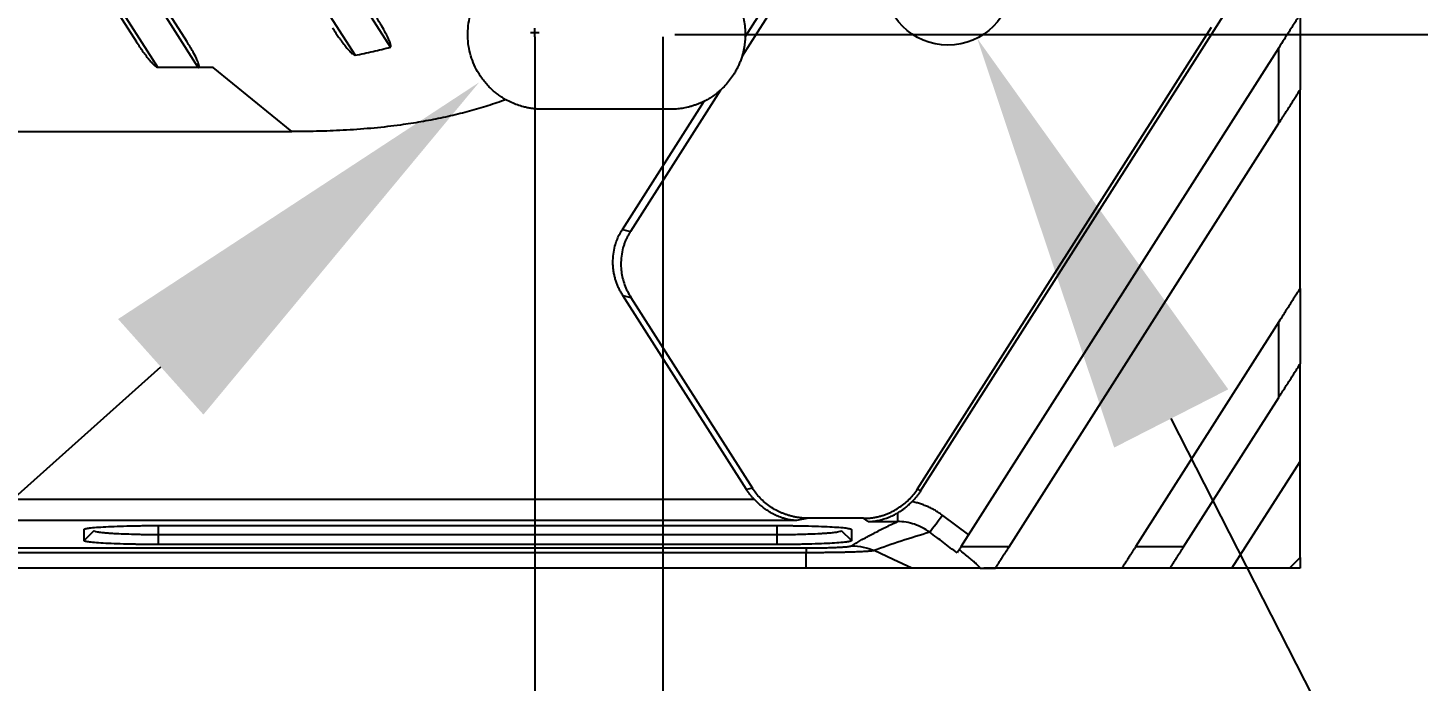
# Model space of a CAD drawing. Header units: millimetres. Extents: x 620 to 19791, y 2539 to 6969.
# Drawn here: x 6114.2 to 6179.4, y 3482.9 to 3513.5 of the extents above; entities that cross this region are included whole.
import ezdxf

# ---------------------------------------------------------------- set-up
doc = ezdxf.new("R2010")
doc.units = ezdxf.units.MM
doc.styles.get("Standard").update_dxf_attribs({"font": 'arial.ttf'})
doc.dimstyles.new('缩小5倍', dxfattribs={"dimtxt": 40, "dimasz": 20, "dimexe": 1, "dimexo": 0.2, "dimgap": 0, "dimtad": 1, "dimtoh": 1, "dimdec": 1, "dimzin": 9, "dimdsep": 46, "dimtxsty": 'Standard', "dimblk": '_FILLED', "dimcen": 0.2, "dimclrd": 256, "dimclre": 256, "dimclrt": 256, "dimadec": 1, "dimazin": 2, "dimtfac": 1, "dimtdec": 1, "dimtofl": 0, "dimtmove": 0, "dimatfit": 3, "dimldrblk": '_FILLED', "dimfxl": 1, "dimtolj": 1, "dimtzin": 0, "dimarcsym": 0})

# ---------------------------------------------------------------- blocks, each defined once
blk = doc.blocks.new('_FILLED')
at = {"color": 0, "linetype": 'ByBlock'}
blk.add_solid([(0, 0), (-1, 0.15), (-1, -0.15)], dxfattribs=at)
blk = doc.blocks.new('*D185')
at = {"lineweight": -2, "transparency": 16777216}
for p, q in [((6157.558, 3798.203), (6260.42, 3798.203)), ((6259.42, 3778.203), (6259.42, 3535.703)), ((6157.558, 3515.703), (6260.42, 3515.703))]:
    blk.add_line(p, q, dxfattribs=at)
at = {"layer": 'Defpoints', "color": 0, "transparency": 16777216}
for p in [(6157.358, 3798.203), (6157.358, 3515.703), (6259.42, 3515.703)]:
    blk.add_point(p, dxfattribs=at)
at = {"lineweight": -2, "transparency": 16777216, "xscale": 20, "yscale": 20, "zscale": 20}
for p, rotation in [((6259.42, 3798.203), 90), ((6259.42, 3515.703), 270)]:
    blk.add_blockref('_FILLED', p, dxfattribs=dict(at, rotation=rotation))
at = {"transparency": 16777216, "insert": (6233.526, 3656.953), "char_height": 40, "attachment_point": 5, "rotation": 90}
blk.add_mtext('\\A1;282.5mm [11 1/8"]', dxfattribs=at)
blk = doc.blocks.new('*D187')
at = {"lineweight": -2, "transparency": 16777216}
for p, q in [((6157.158, 3515.703), (6157.558, 3515.703)), ((6157.358, 3515.503), (6157.358, 3515.903)), ((6231.841, 3369.818), (6167.816, 3495.218)), ((6302.755, 3369.818), (6231.841, 3369.818))]:
    blk.add_line(p, q, dxfattribs=at)
at = {"layer": 'Defpoints', "color": 0, "transparency": 16777216}
for p in [(6155.993, 3518.375), (6158.722, 3513.031)]:
    blk.add_point(p, dxfattribs=at)
at = {"lineweight": -2, "transparency": 16777216, "xscale": 20, "yscale": 20, "zscale": 20, "rotation": 117.0472511054041}
blk.add_blockref('_FILLED', (6158.722, 3513.031), dxfattribs=at)
at = {"transparency": 16777216, "insert": (6267.298, 3390.241), "char_height": 40, "attachment_point": 5}
blk.add_mtext('\\A1;M6', dxfattribs=at)
blk = doc.blocks.new('*D189')
at = {"lineweight": -2, "transparency": 16777216}
for p, q in [((6144.558, 3800.703), (6360.46, 3800.703)), ((6359.46, 3533.203), (6359.46, 3780.703)), ((6144.558, 3513.203), (6360.46, 3513.203))]:
    blk.add_line(p, q, dxfattribs=at)
at = {"layer": 'Defpoints', "color": 0, "transparency": 16777216}
for p in [(6144.358, 3800.703), (6359.46, 3800.703), (6144.358, 3513.203)]:
    blk.add_point(p, dxfattribs=at)
at = {"lineweight": -2, "transparency": 16777216, "xscale": 20, "yscale": 20, "zscale": 20}
for p, rotation in [((6359.46, 3800.703), 90), ((6359.46, 3513.203), 270)]:
    blk.add_blockref('_FILLED', p, dxfattribs=dict(at, rotation=rotation))
at = {"transparency": 16777216, "insert": (6333.566, 3656.953), "char_height": 40, "attachment_point": 5, "rotation": 90}
blk.add_mtext('\\A1;287.5mm [11 3/8"]', dxfattribs=at)
blk = doc.blocks.new('*D190')
at = {"lineweight": -2, "transparency": 16777216}
for p, q in [((6138, 3513.094), (6138, 3306.903)), ((6144, 3513.094), (6144, 3306.903)), ((6118, 3307.903), (6098, 3307.903)), ((6164, 3307.903), (6184, 3307.903))]:
    blk.add_line(p, q, dxfattribs=at)
at = {"layer": 'Defpoints', "color": 0, "transparency": 16777216}
for p in [(6138, 3513.294), (6144, 3513.294), (6144, 3307.903)]:
    blk.add_point(p, dxfattribs=at)
at = {"lineweight": -2, "transparency": 16777216, "xscale": 20, "yscale": 20, "zscale": 20}
blk.add_blockref('_FILLED', (6138, 3307.903), dxfattribs=at)
at = {"lineweight": -2, "transparency": 16777216, "xscale": 20, "yscale": 20, "zscale": 20, "rotation": 180}
blk.add_blockref('_FILLED', (6144, 3307.903), dxfattribs=at)
at = {"transparency": 16777216, "insert": (6141, 3333.796), "char_height": 40, "attachment_point": 5}
blk.add_mtext('\\A1;6mm [1/4"]', dxfattribs=at)
blk = doc.blocks.new('*D191')
at = {"lineweight": -2, "transparency": 16777216}
for p, q in [((6137.8, 3513.294), (6138.2, 3513.294)), ((6138, 3513.094), (6138, 3513.494)), ((5988.593, 3379.815), (6120.475, 3497.638)), ((5601.035, 3379.815), (5988.593, 3379.815))]:
    blk.add_line(p, q, dxfattribs=at)
at = {"layer": 'Defpoints', "color": 0, "transparency": 16777216}
for p in [(6138, 3513.294), (6135.389, 3510.962)]:
    blk.add_point(p, dxfattribs=at)
at = {"lineweight": -2, "transparency": 16777216, "xscale": 20, "yscale": 20, "zscale": 20, "rotation": 41.7774340312797}
blk.add_blockref('_FILLED', (6135.389, 3510.962), dxfattribs=at)
at = {"transparency": 16777216, "insert": (5794.814, 3405.709), "char_height": 40, "attachment_point": 5}
blk.add_mtext('\\A1;R3.5mm [R1/8"]', dxfattribs=at)
blk = doc.blocks.new('tugj')
at = {"color": 7, "linetype": 'Continuous', "lineweight": 25}
for p, q in [((12712.917, 4843.525), (12608.752, 5007.031)), ((12608.752, 5004.053), (12711.261, 4843.146)), ((12703.917, 4842.572), (12608.751, 4991.955)), ((12703.393, 4843.771), (12608.921, 4992.063)), ((12608.583, 4988.87), (12701.022, 4843.77)), ((12608.752, 4988.978), (12702.022, 4842.571)), ((12729.541, 4844.013), (12738.457, 4858.008)), ((12738.08, 4856.738), (12729.393, 4843.102)), ((12737.759, 4822.734), (12755.543, 4850.649)), ((12755.543, 4845.065), (12755.543, 4841.529)), ((12737.619, 4822.839), (12751.391, 4844.458)), ((12754.543, 4843.495), (12739.648, 4820.116)), ((12754.543, 4839.959), (12754.543, 4843.495)), ((12703.917, 4842.572), (12702.022, 4842.571)), ((12704.157, 4842.571), (12703.917, 4842.572)), ((12704.615, 4842.571), (12704.157, 4842.571)), ((12708.305, 4839.57), (12704.615, 4842.571)), ((12728.377, 4841.507), (12724.161, 4834.89)), ((12755.543, 4832.223), (12755.543, 4841.529)), ((12723.786, 4834.98), (12727.614, 4840.988)), ((12726.043, 4840.616), (12720.043, 4840.616)), ((12634.374, 4839.57), (12708.305, 4839.57)), ((12741.901, 4820.116), (12754.543, 4839.959)), ((12723.786, 4834.98), (12724.161, 4834.89)), ((12755.543, 4832.223), (12755.543, 4828.687)), ((12729.596, 4822.809), (12723.814, 4831.886)), ((12723.814, 4831.886), (12724.188, 4831.796)), ((12724.188, 4831.796), (12729.881, 4822.861)), ((12754.543, 4830.653), (12747.829, 4820.116)), ((12754.543, 4827.117), (12754.543, 4830.653)), ((12755.543, 4824.116), (12755.543, 4828.687)), ((12750.082, 4820.116), (12754.543, 4827.117)), ((12752.343, 4819.116), (12755.543, 4824.116)), ((12755.543, 4819.616), (12755.543, 4824.116)), ((12729.881, 4822.861), (12729.596, 4822.809)), ((12737.759, 4822.734), (12737.619, 4822.839)), ((12631.129, 4822.351), (12729.956, 4822.351)), ((12731.947, 4821.353), (12629.138, 4821.353)), ((12732.501, 4821.455), (12731.947, 4821.353)), ((12735.091, 4821.455), (12732.501, 4821.455)), ((12735.298, 4821.3), (12735.091, 4821.455)), ((12735.298, 4821.3), (12736.674, 4821.3)), ((12738.791, 4821.592), (12740.005, 4820.676)), ((12698.568, 4820.408), (12698.568, 4820.932)), ((12698.568, 4820.408), (12699.043, 4820.882)), ((12702.043, 4821.114), (12731.042, 4821.114)), ((12702.043, 4820.7), (12731.043, 4820.7)), ((12702.043, 4820.699), (12702.043, 4820.226)), ((12731.042, 4820.226), (12731.043, 4820.699)), ((12734.043, 4820.882), (12734.517, 4820.408)), ((12734.517, 4820.932), (12734.517, 4820.408)), ((12688.836, 4820.065), (12732.402, 4820.065)), ((12732.402, 4819.841), (12688.836, 4819.841)), ((12731.042, 4820.226), (12702.043, 4820.226)), ((12732.402, 4819.116), (12732.402, 4819.841)), ((12741.901, 4820.116), (12739.648, 4820.116)), ((12750.082, 4820.116), (12747.829, 4820.116)), ((12755.043, 4819.116), (12755.543, 4819.616)), ((12755.543, 4819.616), (12755.543, 4819.116)), ((12732.402, 4819.116), (12688.836, 4819.116)), ((12740.543, 4819.116), (12741.264, 4819.116)), ((12741.264, 4819.116), (12740.718, 4819.116)), ((12747.192, 4819.116), (12741.264, 4819.116)), ((12749.445, 4819.116), (12747.192, 4819.116)), ((12752.343, 4819.116), (12749.445, 4819.116)), ((12755.043, 4819.116), (12752.343, 4819.116)), ((12755.543, 4819.116), (12755.043, 4819.116))]:
    blk.add_line(p, q, dxfattribs=at)
at = {"color": 8, "linetype": 'Continuous', "lineweight": 25}
for p, q in [((12702.042, 4821.114), (12702.043, 4820.7)), ((12731.043, 4820.7), (12731.043, 4821.114))]:
    blk.add_line(p, q, dxfattribs=at)
at = {"color": 7, "linetype": 'Continuous', "lineweight": 25, "flags": 128}
blk.add_lwpolyline([(12737.354, 4819.115), (12736.468, 4819.527), (12735.583, 4819.939)], dxfattribs=at)
blk.add_circle((12739.043, 4846.616), 3)
at = {"color": 7, "linetype": 'Continuous', "lineweight": 25}
for points, knots in [([(12726.031, 4847.616), (12726.091, 4847.615), (12726.21, 4847.613), (12726.387, 4847.6), (12726.562, 4847.578), (12726.736, 4847.548), (12726.907, 4847.509), (12727.076, 4847.461), (12727.243, 4847.404), (12727.569, 4847.276), (12728.034, 4847.024), (12728.57, 4846.569), (12729.009, 4846.019), (12729.273, 4845.495), (12729.421, 4845.052), (12729.498, 4844.71), (12729.542, 4844.363), (12729.541, 4844.13), (12729.541, 4844.013)], [0, 0, 0, 0, 0.031946, 0.063607, 0.095061, 0.126386, 0.157664, 0.188975, 0.220398, 0.252014, 0.376591, 0.501216, 0.625704, 0.750422, 0.813205, 0.875307, 0.937361, 1, 1, 1, 1]), ([(12718.328, 4841.064), (12718.274, 4841.096), (12718.164, 4841.16), (12718.001, 4841.271), (12717.835, 4841.396), (12717.67, 4841.539), (12717.506, 4841.7), (12717.347, 4841.879), (12717.194, 4842.077), (12717.016, 4842.346), (12716.834, 4842.693), (12716.675, 4843.125), (12716.574, 4843.578), (12716.519, 4844.207), (12716.608, 4844.972), (12716.877, 4845.652), (12717.151, 4846.098), (12717.366, 4846.38), (12717.607, 4846.636), (12717.87, 4846.869), (12718.062, 4847), (12718.158, 4847.065)], [0, 0, 0, 0, 0.025857, 0.053207, 0.082051, 0.11239, 0.144222, 0.17755, 0.212372, 0.248689, 0.312074, 0.375466, 0.44036, 0.505353, 0.638069, 0.756938, 0.806076, 0.854943, 0.903546, 0.951896, 1, 1, 1, 1]), ([(12712.917, 4843.525), (12712.922, 4843.533), (12712.932, 4843.547), (12712.938, 4843.571), (12712.936, 4843.597), (12712.931, 4843.632), (12712.92, 4843.679), (12712.898, 4843.746), (12712.866, 4843.828), (12712.8, 4843.979), (12712.685, 4844.207), (12712.493, 4844.553), (12712.335, 4844.807), (12712.242, 4844.956)], [0, 0, 0, 0, 0.017238, 0.0318024, 0.0452544, 0.0647584, 0.0970788, 0.1368635, 0.1956711, 0.2619652, 0.4438118, 0.6725353, 1, 1, 1, 1]), ([(12755.543, 4845.065), (12755.542, 4845.064), (12755.541, 4845.063), (12755.533, 4845.051), (12755.521, 4845.031), (12755.503, 4845.003), (12755.468, 4844.948), (12755.399, 4844.84), (12755.287, 4844.663), (12755.143, 4844.438), (12754.979, 4844.18), (12754.776, 4843.86), (12754.629, 4843.631), (12754.543, 4843.495)], [0, 0, 0, 0, 0.030657, 0.061815, 0.093828, 0.127026, 0.161703, 0.258192, 0.371333, 0.496055, 0.644878, 0.790466, 1, 1, 1, 1]), ([(12710.205, 4844.431), (12710.259, 4844.348), (12710.353, 4844.202), (12710.48, 4844.018), (12710.604, 4843.843), (12710.732, 4843.671), (12710.872, 4843.493), (12710.975, 4843.377), (12711.046, 4843.297), (12711.098, 4843.243), (12711.172, 4843.191), (12711.229, 4843.162), (12711.261, 4843.146)], [0, 0, 0, 0, 0.17727, 0.310572, 0.399904, 0.560232, 0.695305, 0.803603, 0.839023, 0.886091, 0.936552, 1, 1, 1, 1]), ([(12729.541, 4844.013), (12729.539, 4843.965), (12729.536, 4843.872), (12729.523, 4843.731), (12729.505, 4843.586), (12729.478, 4843.433), (12729.441, 4843.271), (12729.409, 4843.158), (12729.393, 4843.102)], [0, 0, 0, 0, 0.179765, 0.346667, 0.501047, 0.673859, 0.839861, 1, 1, 1, 1]), ([(12702.022, 4842.571), (12702.016, 4842.572), (12702.001, 4842.574), (12701.978, 4842.584), (12701.951, 4842.6), (12701.921, 4842.622), (12701.888, 4842.65), (12701.843, 4842.691), (12701.787, 4842.747), (12701.719, 4842.82), (12701.564, 4842.999), (12701.323, 4843.312), (12701.127, 4843.611), (12701.022, 4843.77)], [0, 0, 0, 0, 0.01237, 0.028021, 0.047451, 0.070919, 0.098571, 0.130494, 0.185573, 0.248711, 0.319995, 0.636654, 1, 1, 1, 1]), ([(12703.917, 4842.572), (12703.924, 4842.575), (12703.938, 4842.58), (12703.951, 4842.596), (12703.955, 4842.618), (12703.954, 4842.666), (12703.934, 4842.746), (12703.892, 4842.86), (12703.808, 4843.051), (12703.645, 4843.362), (12703.488, 4843.617), (12703.393, 4843.771)], [0, 0, 0, 0, 0.0169173, 0.0312141, 0.0450633, 0.0641065, 0.1390237, 0.2245514, 0.3354729, 0.6005671, 1, 1, 1, 1]), ([(12711.261, 4843.146), (12711.403, 4843.174), (12711.684, 4843.23), (12712.102, 4843.322), (12712.512, 4843.42), (12712.782, 4843.49), (12712.917, 4843.525)], [0, 0, 0, 0, 0.2550593, 0.5066954, 0.7549831, 1, 1, 1, 1]), ([(12729.393, 4843.102), (12729.373, 4843.042), (12729.334, 4842.92), (12729.264, 4842.742), (12729.184, 4842.568), (12729.095, 4842.399), (12728.974, 4842.198), (12728.815, 4841.971), (12728.609, 4841.726), (12728.454, 4841.58), (12728.377, 4841.507)], [0, 0, 0, 0, 0.1002664, 0.2001041, 0.2998137, 0.3996969, 0.5000539, 0.6668727, 0.8330553, 1, 1, 1, 1]), ([(12728.377, 4841.507), (12728.344, 4841.479), (12728.278, 4841.421), (12728.18, 4841.342), (12728.081, 4841.268), (12727.954, 4841.18), (12727.797, 4841.083), (12727.677, 4841.021), (12727.614, 4840.988)], [0, 0, 0, 0, 0.119479, 0.242202, 0.368583, 0.499004, 0.73498, 1, 1, 1, 1]), ([(12754.543, 4839.959), (12754.574, 4840.009), (12754.633, 4840.101), (12754.716, 4840.23), (12754.786, 4840.341), (12754.843, 4840.433), (12754.932, 4840.573), (12755.046, 4840.752), (12755.188, 4840.972), (12755.313, 4841.165), (12755.406, 4841.313), (12755.465, 4841.413), (12755.504, 4841.479), (12755.536, 4841.521), (12755.54, 4841.526), (12755.543, 4841.529)], [0, 0, 0, 0, 0.076408, 0.143264, 0.200569, 0.248324, 0.286531, 0.419799, 0.534069, 0.651314, 0.759619, 0.819962, 0.870152, 0.932977, 1, 1, 1, 1]), ([(12718.328, 4841.064), (12718.189, 4841.015), (12717.911, 4840.916), (12717.489, 4840.778), (12717.06, 4840.647), (12716.624, 4840.524), (12716.182, 4840.409), (12715.734, 4840.301), (12715.278, 4840.201), (12714.817, 4840.108), (12714.348, 4840.023), (12713.874, 4839.946), (12713.145, 4839.841), (12712.142, 4839.727), (12710.884, 4839.633), (12709.599, 4839.579), (12708.745, 4839.573), (12708.305, 4839.57)], [0, 0, 0, 0, 0.04327, 0.086907, 0.130931, 0.175359, 0.220209, 0.2655, 0.311249, 0.357472, 0.404186, 0.451405, 0.499145, 0.621038, 0.748619, 0.870491, 1, 1, 1, 1]), ([(12720.043, 4840.616), (12719.983, 4840.616), (12719.863, 4840.618), (12719.685, 4840.632), (12719.507, 4840.655), (12719.331, 4840.687), (12719.117, 4840.737), (12718.87, 4840.814), (12718.592, 4840.924), (12718.416, 4841.018), (12718.328, 4841.064)], [0, 0, 0, 0, 0.1002242, 0.2000778, 0.2998237, 0.3997259, 0.5000471, 0.6668346, 0.8330778, 1, 1, 1, 1]), ([(12727.614, 4840.988), (12727.565, 4840.964), (12727.468, 4840.917), (12727.317, 4840.854), (12727.164, 4840.799), (12727.009, 4840.75), (12726.816, 4840.7), (12726.584, 4840.654), (12726.314, 4840.622), (12726.133, 4840.618), (12726.043, 4840.616)], [0, 0, 0, 0, 0.1001719, 0.2000442, 0.2998342, 0.39976, 0.5000388, 0.6667868, 0.8331036, 1, 1, 1, 1]), ([(12723.814, 4831.886), (12723.781, 4831.939), (12723.716, 4832.045), (12723.631, 4832.209), (12723.557, 4832.376), (12723.493, 4832.545), (12723.441, 4832.717), (12723.4, 4832.892), (12723.37, 4833.07), (12723.351, 4833.25), (12723.34, 4833.504), (12723.357, 4833.826), (12723.424, 4834.174), (12723.523, 4834.473), (12723.638, 4834.733), (12723.737, 4834.897), (12723.786, 4834.98)], [0, 0, 0, 0, 0.0573502, 0.1137864, 0.1695106, 0.2247326, 0.2796678, 0.3345354, 0.3895548, 0.4449441, 0.5009169, 0.6220685, 0.739873, 0.8248844, 0.9112986, 1, 1, 1, 1]), ([(12724.161, 4834.89), (12724.131, 4834.841), (12724.07, 4834.742), (12723.991, 4834.589), (12723.921, 4834.434), (12723.862, 4834.277), (12723.792, 4834.048), (12723.731, 4833.736), (12723.712, 4833.366), (12723.736, 4833.017), (12723.794, 4832.697), (12723.889, 4832.386), (12724.018, 4832.082), (12724.131, 4831.892), (12724.188, 4831.796)], [0, 0, 0, 0, 0.0535069, 0.1060958, 0.1579496, 0.2092592, 0.2602214, 0.3778836, 0.499202, 0.5994542, 0.6983901, 0.7972837, 0.8974105, 1, 1, 1, 1]), ([(12755.543, 4832.223), (12755.542, 4832.222), (12755.541, 4832.221), (12755.532, 4832.21), (12755.518, 4832.192), (12755.497, 4832.161), (12755.465, 4832.107), (12755.406, 4832.007), (12755.313, 4831.859), (12755.188, 4831.667), (12755.046, 4831.446), (12754.902, 4831.22), (12754.732, 4830.95), (12754.614, 4830.765), (12754.543, 4830.653)], [0, 0, 0, 0, 0.034267, 0.067135, 0.098949, 0.13009, 0.180259, 0.240606, 0.34888, 0.466121, 0.580357, 0.713621, 0.826984, 1, 1, 1, 1]), ([(12754.543, 4827.117), (12754.574, 4827.167), (12754.633, 4827.259), (12754.716, 4827.388), (12754.786, 4827.499), (12754.843, 4827.591), (12754.932, 4827.731), (12755.046, 4827.91), (12755.188, 4828.13), (12755.313, 4828.323), (12755.406, 4828.471), (12755.465, 4828.571), (12755.504, 4828.637), (12755.536, 4828.679), (12755.54, 4828.684), (12755.543, 4828.687)], [0, 0, 0, 0, 0.076408, 0.143264, 0.200569, 0.248324, 0.286531, 0.419799, 0.534069, 0.651314, 0.759619, 0.819962, 0.870152, 0.932977, 1, 1, 1, 1]), ([(12729.956, 4822.351), (12729.923, 4822.387), (12729.856, 4822.458), (12729.764, 4822.571), (12729.676, 4822.687), (12729.623, 4822.768), (12729.596, 4822.809)], [0, 0, 0, 0, 0.250901, 0.500796, 0.750292, 1, 1, 1, 1]), ([(12732.501, 4821.455), (12732.44, 4821.456), (12732.319, 4821.458), (12732.142, 4821.473), (12731.972, 4821.497), (12731.809, 4821.528), (12731.653, 4821.567), (12731.505, 4821.612), (12731.364, 4821.661), (12731.231, 4821.715), (12731.106, 4821.773), (12730.93, 4821.863), (12730.711, 4821.998), (12730.461, 4822.189), (12730.239, 4822.398), (12730.043, 4822.621), (12729.934, 4822.782), (12729.881, 4822.861)], [0, 0, 0, 0, 0.059119, 0.116393, 0.171825, 0.225414, 0.277163, 0.327072, 0.375145, 0.421381, 0.465785, 0.508357, 0.612581, 0.713809, 0.812088, 0.907467, 1, 1, 1, 1]), ([(12735.091, 4821.455), (12735.147, 4821.455), (12735.259, 4821.457), (12735.427, 4821.471), (12735.592, 4821.494), (12735.755, 4821.526), (12735.915, 4821.567), (12736.073, 4821.618), (12736.23, 4821.677), (12736.383, 4821.746), (12736.574, 4821.844), (12736.794, 4821.979), (12737.034, 4822.16), (12737.251, 4822.364), (12737.45, 4822.59), (12737.562, 4822.756), (12737.619, 4822.839)], [0, 0, 0, 0, 0.056335, 0.112088, 0.167429, 0.222534, 0.27758, 0.332746, 0.388207, 0.444139, 0.50071, 0.601843, 0.701313, 0.800139, 0.89936, 1, 1, 1, 1]), ([(12737.759, 4822.734), (12737.73, 4822.69), (12737.671, 4822.6), (12737.573, 4822.472), (12737.469, 4822.348), (12737.395, 4822.271), (12737.357, 4822.232)], [0, 0, 0, 0, 0.250358, 0.499991, 0.749628, 1, 1, 1, 1]), ([(12731.947, 4821.353), (12731.899, 4821.355), (12731.806, 4821.36), (12731.672, 4821.377), (12731.55, 4821.4), (12731.44, 4821.425), (12731.342, 4821.453), (12731.203, 4821.498), (12731.035, 4821.564), (12730.821, 4821.669), (12730.612, 4821.793), (12730.412, 4821.938), (12730.237, 4822.082), (12730.089, 4822.216), (12729.999, 4822.307), (12729.956, 4822.351)], [0, 0, 0, 0, 0.069358, 0.133219, 0.191583, 0.244452, 0.291825, 0.333702, 0.446424, 0.536999, 0.648662, 0.759728, 0.846638, 0.926699, 1, 1, 1, 1]), ([(12736.674, 4821.701), (12736.723, 4821.73), (12736.812, 4821.784), (12736.934, 4821.868), (12737.064, 4821.967), (12737.205, 4822.084), (12737.308, 4822.184), (12737.357, 4822.232)], [0, 0, 0, 0, 0.201328, 0.374361, 0.519294, 0.769955, 1, 1, 1, 1]), ([(12738.791, 4821.592), (12738.74, 4821.629), (12738.638, 4821.704), (12738.476, 4821.805), (12738.307, 4821.9), (12738.131, 4821.986), (12737.947, 4822.064), (12737.756, 4822.131), (12737.559, 4822.189), (12737.425, 4822.218), (12737.357, 4822.232)], [0, 0, 0, 0, 0.118804, 0.239392, 0.361738, 0.485853, 0.61174, 0.739393, 0.868813, 1, 1, 1, 1]), ([(12734.544, 4820.17), (12734.602, 4820.208), (12734.72, 4820.283), (12734.912, 4820.398), (12735.118, 4820.516), (12735.34, 4820.638), (12735.577, 4820.764), (12735.829, 4820.893), (12736.096, 4821.025), (12736.378, 4821.162), (12736.574, 4821.254), (12736.674, 4821.3)], [0, 0, 0, 0, 0.098378, 0.199936, 0.304675, 0.412597, 0.523703, 0.637996, 0.755475, 0.876143, 1, 1, 1, 1]), ([(12735.298, 4821.3), (12735.351, 4821.303), (12735.451, 4821.307), (12735.595, 4821.324), (12735.726, 4821.346), (12735.843, 4821.37), (12735.947, 4821.396), (12736.089, 4821.437), (12736.268, 4821.5), (12736.479, 4821.593), (12736.611, 4821.666), (12736.674, 4821.701)], [0, 0, 0, 0, 0.112481, 0.215497, 0.309047, 0.393134, 0.46776, 0.532931, 0.70248, 0.8581, 1, 1, 1, 1]), ([(12736.674, 4821.701), (12736.674, 4821.579), (12736.674, 4821.478), (12736.674, 4821.342), (12736.674, 4821.307), (12736.674, 4821.3)], [0, 0, 0, 0, 0.5, 0.5, 1, 1, 1, 1]), ([(12738.192, 4820.799), (12737.976, 4820.961), (12737.732, 4821.088), (12737.217, 4821.258), (12736.946, 4821.301), (12736.674, 4821.3)], [0, 0, 0, 0, 0.5, 0.5, 1, 1, 1, 1]), ([(12698.568, 4820.932), (12698.569, 4820.935), (12698.571, 4820.942), (12698.588, 4820.952), (12698.614, 4820.962), (12698.652, 4820.972), (12698.699, 4820.981), (12698.758, 4820.991), (12698.885, 4821.009), (12699.13, 4821.033), (12699.569, 4821.061), (12700.105, 4821.084), (12700.617, 4821.098), (12701.048, 4821.106), (12701.374, 4821.111), (12701.707, 4821.113), (12701.931, 4821.114), (12702.043, 4821.114)], [0, 0, 0, 0, 0.035355, 0.070492, 0.10552, 0.140549, 0.175688, 0.211047, 0.246731, 0.374237, 0.500004, 0.625677, 0.75326, 0.815442, 0.876902, 0.938226, 1, 1, 1, 1]), ([(12699.043, 4820.881), (12699.044, 4820.878), (12699.046, 4820.871), (12699.061, 4820.86), (12699.086, 4820.849), (12699.136, 4820.834), (12699.214, 4820.817), (12699.335, 4820.8), (12699.468, 4820.785), (12699.64, 4820.771), (12699.843, 4820.756), (12700.133, 4820.739), (12700.532, 4820.725), (12700.95, 4820.709), (12701.298, 4820.701), (12701.549, 4820.699), (12701.799, 4820.698), (12701.961, 4820.699), (12702.043, 4820.7)], [0, 0, 0, 0, 0.035919, 0.072347, 0.109295, 0.146767, 0.230153, 0.280685, 0.345176, 0.409555, 0.476977, 0.548229, 0.664801, 0.785015, 0.840092, 0.896567, 0.948304, 1, 1, 1, 1]), ([(12731.042, 4821.114), (12731.107, 4821.114), (12731.235, 4821.114), (12731.426, 4821.113), (12731.616, 4821.111), (12731.803, 4821.109), (12731.989, 4821.107), (12732.173, 4821.104), (12732.511, 4821.097), (12732.98, 4821.084), (12733.516, 4821.061), (12733.955, 4821.033), (12734.222, 4821.006), (12734.376, 4820.984), (12734.457, 4820.967), (12734.508, 4820.949), (12734.514, 4820.938), (12734.517, 4820.932)], [0, 0, 0, 0, 0.035369, 0.070518, 0.105554, 0.140588, 0.17573, 0.211087, 0.246768, 0.374246, 0.500013, 0.625669, 0.753293, 0.81548, 0.876937, 0.938248, 1, 1, 1, 1]), ([(12731.043, 4820.7), (12731.086, 4820.7), (12731.209, 4820.699), (12731.401, 4820.699), (12731.608, 4820.699), (12731.869, 4820.702), (12732.192, 4820.711), (12732.629, 4820.727), (12732.991, 4820.74), (12733.266, 4820.758), (12733.479, 4820.774), (12733.651, 4820.788), (12733.785, 4820.804), (12733.897, 4820.822), (12733.987, 4820.843), (12734.036, 4820.865), (12734.041, 4820.877), (12734.042, 4820.881)], [0, 0, 0, 0, 0.027363, 0.078343, 0.122784, 0.160528, 0.24836, 0.339852, 0.470584, 0.530571, 0.587958, 0.684414, 0.73202, 0.781741, 0.877667, 0.950403, 1, 1, 1, 1]), ([(12739.469, 4819.835), (12739.257, 4819.996), (12738.831, 4820.318), (12738.406, 4820.639), (12738.193, 4820.799)], [0, 0, 0, 0, 0.4999934, 1, 1, 1, 1]), ([(12702.043, 4820.226), (12701.978, 4820.226), (12701.85, 4820.226), (12701.659, 4820.227), (12701.469, 4820.228), (12701.281, 4820.23), (12701.096, 4820.233), (12700.912, 4820.236), (12700.574, 4820.242), (12700.106, 4820.255), (12699.569, 4820.278), (12699.13, 4820.306), (12698.863, 4820.333), (12698.71, 4820.356), (12698.628, 4820.373), (12698.578, 4820.39), (12698.571, 4820.402), (12698.568, 4820.408)], [0, 0, 0, 0, 0.035392, 0.070555, 0.105599, 0.140634, 0.175769, 0.211113, 0.246774, 0.374212, 0.49999, 0.625634, 0.753225, 0.815417, 0.876887, 0.938218, 1, 1, 1, 1]), ([(12734.517, 4820.408), (12734.516, 4820.404), (12734.514, 4820.398), (12734.497, 4820.388), (12734.471, 4820.378), (12734.434, 4820.368), (12734.386, 4820.358), (12734.328, 4820.349), (12734.2, 4820.331), (12733.955, 4820.306), (12733.516, 4820.278), (12732.98, 4820.255), (12732.469, 4820.241), (12732.038, 4820.233), (12731.711, 4820.229), (12731.379, 4820.226), (12731.155, 4820.226), (12731.042, 4820.226)], [0, 0, 0, 0, 0.03536, 0.0705, 0.105531, 0.140562, 0.175702, 0.21106, 0.246743, 0.374234, 0.499988, 0.625676, 0.753228, 0.815386, 0.876843, 0.938185, 1, 1, 1, 1]), ([(12732.402, 4820.065), (12732.447, 4820.065), (12732.538, 4820.065), (12732.672, 4820.066), (12732.806, 4820.067), (12732.937, 4820.069), (12733.067, 4820.071), (12733.279, 4820.075), (12733.561, 4820.082), (12733.881, 4820.096), (12734.149, 4820.112), (12734.331, 4820.128), (12734.447, 4820.143), (12734.516, 4820.157), (12734.534, 4820.166), (12734.544, 4820.17)], [0, 0, 0, 0, 0.042203, 0.084071, 0.125772, 0.167478, 0.209357, 0.25158, 0.376768, 0.502269, 0.626903, 0.75184, 0.834751, 0.917047, 1, 1, 1, 1]), ([(12735.583, 4819.939), (12735.575, 4819.937), (12735.559, 4819.933), (12735.52, 4819.926), (12735.47, 4819.92), (12735.408, 4819.914), (12735.332, 4819.907), (12735.244, 4819.901), (12735.142, 4819.895), (12735.026, 4819.888), (12734.897, 4819.882), (12734.754, 4819.877), (12734.597, 4819.871), (12734.427, 4819.866), (12734.244, 4819.861), (12734.049, 4819.857), (12733.841, 4819.853), (12733.623, 4819.849), (12733.394, 4819.846), (12733.156, 4819.844), (12732.91, 4819.842), (12732.658, 4819.841), (12732.487, 4819.841), (12732.402, 4819.841)], [0, 0, 0, 0, 0.039985, 0.080802, 0.122407, 0.164783, 0.20793, 0.251839, 0.296507, 0.341927, 0.388095, 0.435009, 0.482664, 0.531059, 0.580192, 0.630065, 0.68068, 0.732039, 0.784151, 0.837015, 0.890654, 0.945021, 1, 1, 1, 1]), ([(12739.568, 4819.99), (12739.551, 4819.964), (12739.518, 4819.912), (12739.486, 4819.861), (12739.469, 4819.835)], [0, 0, 0, 0, 0.492562, 1, 1, 1, 1]), ([(12740.543, 4819.116), (12740.546, 4819.116), (12740.552, 4819.118), (12740.55, 4819.128), (12740.54, 4819.144), (12740.515, 4819.175), (12740.458, 4819.234), (12740.352, 4819.333), (12740.21, 4819.459), (12740.027, 4819.616), (12739.811, 4819.795), (12739.65, 4819.924), (12739.568, 4819.99)], [0, 0, 0, 0, 0.044789, 0.089059, 0.133558, 0.179028, 0.280106, 0.389402, 0.518481, 0.658634, 0.825277, 1, 1, 1, 1]), ([(12741.264, 4819.116), (12741.264, 4819.116), (12741.265, 4819.118), (12741.272, 4819.132), (12741.283, 4819.153), (12741.3, 4819.181), (12741.328, 4819.226), (12741.38, 4819.302), (12741.458, 4819.42), (12741.55, 4819.564), (12741.646, 4819.717), (12741.764, 4819.9), (12741.85, 4820.035), (12741.901, 4820.116)], [0, 0, 0, 0, 0.055968, 0.110252, 0.162997, 0.214361, 0.264516, 0.366616, 0.489395, 0.60523, 0.723158, 0.83333, 1, 1, 1, 1]), ([(12747.829, 4820.116), (12747.807, 4820.08), (12747.764, 4820.013), (12747.705, 4819.92), (12747.655, 4819.842), (12747.613, 4819.777), (12747.554, 4819.685), (12747.478, 4819.564), (12747.387, 4819.42), (12747.308, 4819.302), (12747.25, 4819.216), (12747.215, 4819.159), (12747.196, 4819.123), (12747.193, 4819.118), (12747.192, 4819.116)], [0, 0, 0, 0, 0.0735487, 0.1380363, 0.1934622, 0.2398271, 0.2771333, 0.3950302, 0.5108719, 0.6336186, 0.7357268, 0.8198961, 0.9077434, 1, 1, 1, 1]), ([(12749.445, 4819.116), (12749.445, 4819.116), (12749.446, 4819.118), (12749.453, 4819.132), (12749.465, 4819.153), (12749.481, 4819.181), (12749.509, 4819.226), (12749.561, 4819.302), (12749.64, 4819.42), (12749.731, 4819.564), (12749.827, 4819.717), (12749.946, 4819.9), (12750.031, 4820.035), (12750.082, 4820.116)], [0, 0, 0, 0, 0.055968, 0.110252, 0.162997, 0.214361, 0.264516, 0.366616, 0.489395, 0.60523, 0.723158, 0.83333, 1, 1, 1, 1]), ([(12737.354, 4819.116), (12737.342, 4819.116), (12737.32, 4819.116), (12737.273, 4819.116), (12737.218, 4819.116), (12737.153, 4819.116), (12737.078, 4819.116), (12736.993, 4819.116), (12736.899, 4819.116), (12736.693, 4819.116), (12736.321, 4819.116), (12735.699, 4819.116), (12734.974, 4819.116), (12734.298, 4819.116), (12733.731, 4819.116), (12733.294, 4819.116), (12732.851, 4819.116), (12732.552, 4819.116), (12732.402, 4819.116)], [0, 0, 0, 0, 0.031453, 0.062739, 0.093923, 0.125069, 0.156241, 0.187504, 0.218923, 0.250559, 0.375772, 0.500069, 0.624356, 0.749588, 0.812378, 0.874702, 0.937072, 1, 1, 1, 1]), ([(12740.543, 4819.116), (12740.28, 4819.116), (12739.752, 4819.116), (12738.874, 4819.116), (12738.073, 4819.116), (12737.539, 4819.116), (12737.354, 4819.116)], [0, 0, 0, 0, 0.247771, 0.497694, 0.825142, 1, 1, 1, 1])]:
    blk.add_open_spline(points, degree=3, knots=knots, dxfattribs=at)
for points in [[(12738.791, 4821.592), (12738.502, 4821.209), (12738.23, 4820.848), (12738.192, 4820.799)], [(12738.193, 4820.799), (12737.308, 4820.543), (12736.369, 4820.238), (12735.583, 4819.939)], [(12732.402, 4820.065), (12732.402, 4820.049), (12732.402, 4819.972), (12732.402, 4819.841)], [(12734.544, 4820.17), (12734.898, 4820.169), (12735.261, 4820.088), (12735.583, 4819.939)], [(12739.648, 4820.116), (12739.621, 4820.074), (12739.595, 4820.032), (12739.568, 4819.99)]]:
    blk.add_open_spline(points, degree=3, dxfattribs=at)

msp = doc.modelspace()

# ---------------------------------------------------------------- block references
msp.add_blockref('tugj', (-6581.6851, -1330.91272))

# ---------------------------------------------------------------- dimensions: what is measured, and where the dimension line sits
dim = msp.add_linear_dim(base=(6259.41989, 3515.70281), p1=(6157.35752, 3798.20281), p2=(6157.35752, 3515.70281), angle=90, dimstyle='缩小5倍', override={"dimpost": 'mm'})
dim.commit()
dim.dimension.update_dxf_attribs({"geometry": '*D185', "text_midpoint": (6259.41989, 3656.95281), "dimtype": 160})
at = {"color": 1}
dim = msp.add_linear_dim(base=(6359.45972, 3800.70281), p1=(6144.35752, 3513.20281), p2=(6144.35752, 3800.70281), angle=90, dimstyle='缩小5倍', override={"dimpost": 'mm'}, dxfattribs=at)
dim.commit()
dim.dimension.update_dxf_attribs({"geometry": '*D189', "text_midpoint": (6359.45972, 3656.95281), "dimtype": 160})
dim = msp.add_diameter_dim_2p(p1=(6155.99335, 3518.37471), p2=(6158.7217, 3513.03092), text='M6', dimstyle='缩小5倍', override={"dimpost": 'mm', "dimtol": 1, "dimtp": 0.02, "dimtm": 0.02})
dim.commit()
dim.dimension.update_dxf_attribs({"geometry": '*D187', "text_midpoint": (6267.29817, 3369.81802), "dimtype": 163})
dim = msp.add_radius_dim(center=(6137.99952, 3513.29434), mpoint=(6135.38944, 3510.9625), dimstyle='缩小5倍', override={"dimpost": 'mm'}, dxfattribs=at)
dim.commit()
dim.dimension.update_dxf_attribs({"geometry": '*D191', "text_midpoint": (5794.81419, 3379.8155), "dimtype": 164})
dim = msp.add_linear_dim(base=(6143.99952, 3307.90279), p1=(6137.99952, 3513.29434), p2=(6143.99952, 3513.29434), dimstyle='缩小5倍', override={"dimpost": 'mm'}, dxfattribs=at)
dim.commit()
dim.dimension.update_dxf_attribs({"geometry": '*D190', "text_midpoint": (6140.99952, 3307.90279), "dimtype": 160})

doc.saveas('drawing.dxf')
